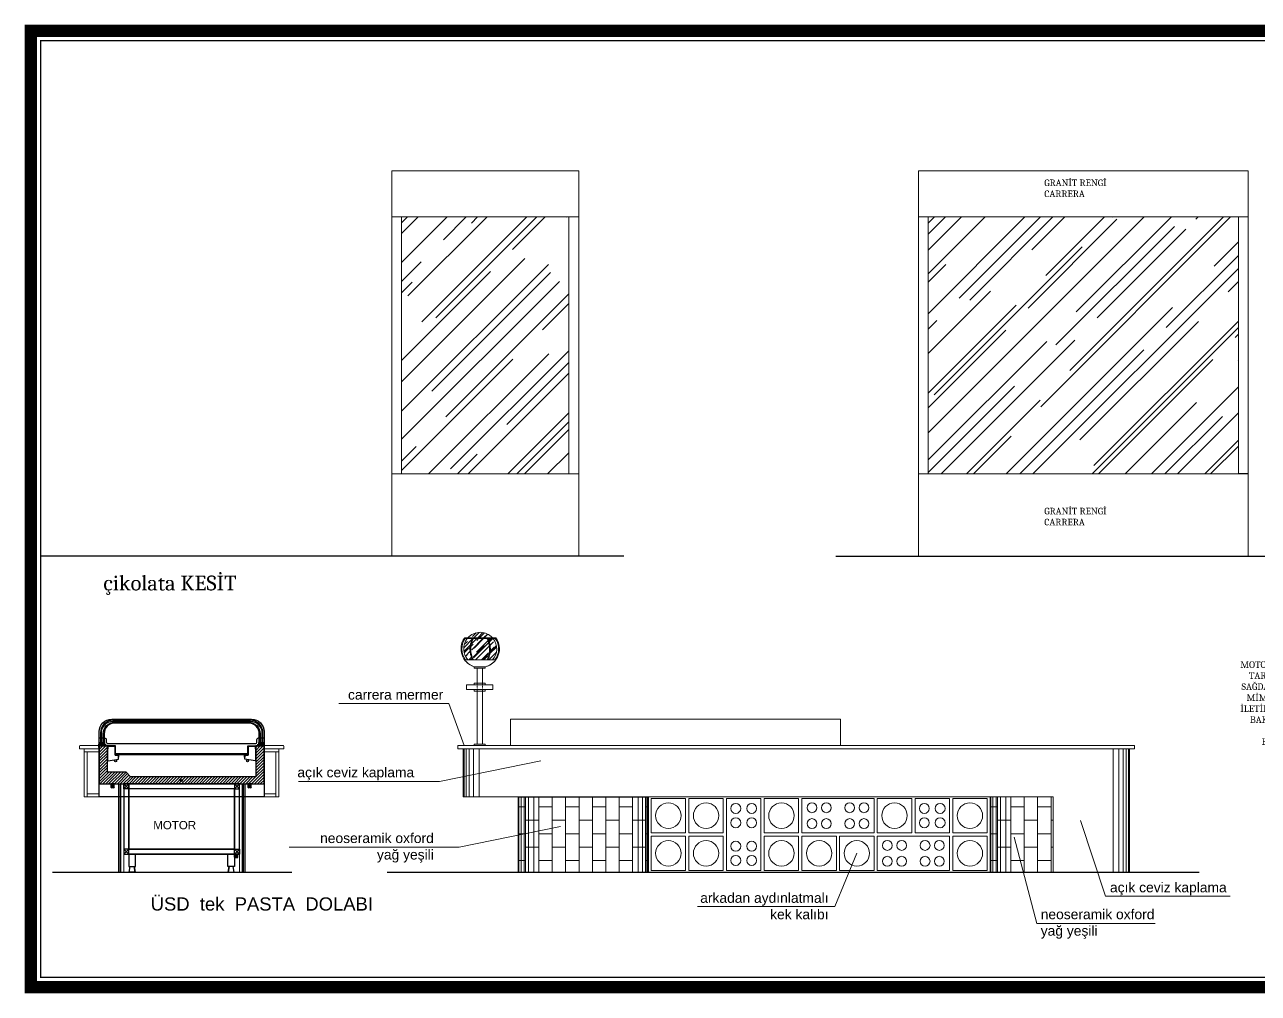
# Model space of a CAD drawing. Header units: millimetres. Extents: x 54215 to 67697, y 23496 to 56611.
# Drawn here: x 54728 to 55476, y 28009 to 28597 of the extents above; entities that cross this region are included whole.
import ezdxf
from ezdxf import colors
from ezdxf.entities.mleader import LeaderData, LeaderLine
from ezdxf.math import Vec2, Vec3

# ---------------------------------------------------------------- set-up
doc = ezdxf.new("R2010")
doc.units = ezdxf.units.MM
doc.linetypes.add('CENTER', pattern=[2, 1.25, -0.25, 0.25, -0.25])
doc.linetypes.add('DASHED', pattern=[19.05, 12.7, -6.35])
doc.layers.add('0 rölöve', color=7, linetype='Continuous', true_color=0xf1380e)
for name, color, linetype, lineweight in [('Layer1', 7, 'Continuous', 35), ('no3_ahsap gorunus on ince', 32, 'Continuous', 13), ('no3_cam gorunus arka', 140, 'Continuous', 13), ('no3_duvar kaplama', 8, 'Continuous', 0), ('no3_lejand', 255, 'Continuous', 13), ('no3_mermer gorunus on', 31, 'Continuous', 15), ('no3_mermer kesit', 21, 'Continuous', 20), ('no3_mobilya aydınlatma', 50, 'Continuous', 13), ('no3_yazı duvar', 152, 'Continuous', 0), ('t_yazı', 154, 'Continuous', 25), ('tarama', 8, 'Continuous', 9), ('çizgi', 7, 'Continuous', 30)]:
    doc.layers.add(name, color=color, linetype=linetype, lineweight=lineweight)
for name, color, linetype, lineweight, true_color in [('no3_ahsap kesit arka', 7, 'Continuous', 20, 0xff4f14), ('no3_ahsap kesit on', 7, 'Continuous', 20, 0xfca103), ('no3_doğrama gorunus', 7, 'Continuous', 0, 0x004d4d), ('no3_tefriş ön ince', 7, 'Continuous', 18, 0x8c1aff)]:
    doc.layers.add(name, color=color, linetype=linetype, lineweight=lineweight, true_color=true_color)
doc.styles.get("Standard").update_dxf_attribs({"font": 'arial.ttf'})
pattern_1 = [(45, (30786.46157, -13411.90448), (0.0561266008, -0.0561266008), [])]

# ---------------------------------------------------------------- blocks, each defined once
blk = doc.blocks.new('MAKARA ON')
at = {"color": 4}
for p, q in [((-0.3, 0), (0.3, 0)), ((-0.5, -0.7), (-0.5, -0.2)), ((-0.5, -1.45), (-0.5, -1.2)), ((-0.4, -1.45), (-0.5, -1.45)), ((-0.4, -0.78), (-0.4, -0.2)), ((-0.4, -1.45), (-0.4, -1.13)), ((-0.3, -0.1), (0.3, -0.1)), ((0.4, -0.2), (0.4, -0.78)), ((0.4, -1.13), (0.4, -1.45)), ((0.5, -1.45), (0.4, -1.45)), ((0.5, -0.2), (0.5, -0.78)), ((0.5, -1.13), (0.5, -1.45))]:
    blk.add_line(p, q, dxfattribs=at)
at = {"color": 9, "linetype": 'CENTER', "ltscale": 0.2}
blk.add_line((-0.61, -0.95), (0.65, -0.95), dxfattribs=at)
at = {"color": 4}
for centre, radius, start, end in [((-0.3, -0.2), 0.2, 90, 180), ((-0.3, -0.2), 0.1, 90, 180), ((0.3, -0.2), 0.2, 0, 90), ((0.3, -0.2), 0.1, 0, 90)]:
    blk.add_arc(centre, radius, start, end, dxfattribs=at)
at = {"layer": 'Layer1', "color": 3}
for p, q in [((-0.55, -0.7), (-0.55, -1.2)), ((-0.5, -0.7), (-0.55, -0.7)), ((-0.5, -1.2), (-0.55, -1.2)), ((-0.5, -0.7), (-0.5, -1.2)), ((-0.3, -0.78), (-0.5, -0.78)), ((-0.3, -1.13), (-0.5, -1.13)), ((-0.3, -1.68), (-0.3, -0.23)), ((-0.3, -0.23), (-0.18, -0.23)), ((-0.18, -1.68), (-0.3, -1.68)), ((-0.18, -0.23), (-0.18, -1.68)), ((0.18, -0.23), (0.18, -1.68)), ((0.18, -0.23), (0.3, -0.23)), ((0.3, -1.68), (0.18, -1.68)), ((0.3, -0.23), (0.3, -1.68)), ((0.3, -0.78), (0.55, -0.78)), ((0.3, -1.13), (0.55, -1.13)), ((0.55, -0.78), (0.55, -1.13))]:
    blk.add_line(p, q, dxfattribs=at)
for centre, start, end in [((0, -0.21), 186.02558, 353.97442), ((0, -1.69), 6.02558, 173.97442)]:
    blk.add_arc(centre, 0.181, start, end, dxfattribs=at)
blk = doc.blocks.new('LED')
h = blk.add_hatch()
h.set_pattern_fill('ANSI31', color=256, scale=0.025, angle=90, style=0)
h.set_pattern_definition(pattern_1)
h.paths.add_polyline_path([(29349.7, -13311.88), (29349.7, -13313.23), (29349.55, -13313.23), (29349.55, -13313.38), (29349.7, -13313.38), (29349.7, -13313.58), (29349.55, -13313.58), (29349.55, -13313.73), (29349.85, -13313.73), (29349.85, -13311.73), (29347.85, -13311.73), (29347.85, -13313.73), (29348.15, -13313.73), (29348.15, -13313.58), (29348, -13313.58), (29348, -13313.38), (29348.15, -13313.38), (29348.15, -13313.23), (29348, -13313.23), (29348, -13311.88)])
h = blk.add_hatch()
h.set_pattern_fill('ANSI31', color=256, scale=0.025, angle=90, style=0)
h.set_pattern_definition(pattern_1)
h.paths.add_polyline_path([(29349.7, -13312.78), (29348, -13312.78), (29348, -13312.93), (29349.7, -13312.93)])
h = blk.add_hatch(color=256)
h.paths.add_polyline_path([(29348.25, -13312.93), (29348.25, -13313.13), (29349.45, -13313.13), (29349.45, -13312.93)])
h.paths.add_polyline_path([(29348.55, -13313.13), (29348.55, -13313.33), (29348.85, -13313.33), (29349.15, -13313.33), (29349.15, -13313.13)])
for p, q in [((29348.59, -13313.4), (29347.89, -13314.3)), ((29348.25, -13313.13), (29349.45, -13313.13)), ((29348.91, -13313.43), (29349.26, -13314.3)), ((29349, -13313.41), (29349.81, -13314.3))]:
    blk.add_line(p, q)
at = {"ltscale": 0.5}
blk.add_line((29348.77, -13313.4), (29348.53, -13314.3), dxfattribs=at)
blk.add_lwpolyline([(29348.15, -13313.58), (29348.15, -13313.73), (29347.85, -13313.73), (29347.85, -13311.73), (29349.85, -13311.73), (29349.85, -13313.73), (29349.55, -13313.73), (29349.55, -13313.58), (29349.7, -13313.58), (29349.7, -13313.38), (29349.55, -13313.38), (29349.55, -13313.23), (29349.7, -13313.23), (29349.7, -13312.93), (29348, -13312.93), (29348, -13313.23), (29348.15, -13313.23), (29348.15, -13313.38), (29348, -13313.38), (29348, -13313.58), (29348.15, -13313.58), (29348.15, -13313.58), (29348, -13313.58), (29348, -13313.38), (29348.15, -13313.38), (29348.15, -13313.23), (29348, -13313.23), (29348, -13312.93), (29348, -13312.78), (29349.7, -13312.78), (29349.7, -13312.93), (29349.7, -13311.88), (29348, -13311.88), (29348, -13312.78)])
blk = doc.blocks.new('ÜS TÜNEL SAÇ')
at = {"color": 6}
blk.add_lwpolyline([(4796.8, 2742.7), (4795.8, 2742.7), (4794.8, 2740.7), (4794.8, 2670.7), (4795.2, 2670.1, 0.331794), (4797.3, 2669), (4859.6, 2679.9, 0.228859), (4860.3, 2681.5), (4860.3, 2701.7, 0.414214), (4858.3, 2703.7), (4840.8, 2703.7), (4840.8, 2756.7)], format="xyb", dxfattribs=at)
at = {"layer": 'çizgi', "color": 6, "lineweight": 25}
blk.add_lwpolyline([(4840.8, 2756.7, 0.414214), (4838.8, 2758.7), (4798.8, 2758.7, 0.414214), (4796.8, 2756.7), (4796.8, 2742.7)], format="xyb", dxfattribs=at)
blk = doc.blocks.new('usddddsgrt')
at = {"ltscale": 0.5}
h = blk.add_hatch(dxfattribs=at)
h.set_pattern_fill('ANSI31', color=3, scale=10)
h.set_pattern_definition([(45, (2442.3023, 4536.3992), (-0.8838835, 0.8838835), [])])
h.paths.add_polyline_path([(1679.46, 4607.09), (1579.46, 4607.09), (1579.46, 4630.09), (1584.46, 4630.09), (1584.46, 4614.29), (1595.86, 4614.29), (1598.46, 4611.29), (1674.46, 4611.29), (1674.46, 4630.09), (1679.46, 4630.09)])
at = {"color": 4, "ltscale": 0.5}
for p, q in [((1580.29, 4632.55), (1580.79, 4632.55)), ((1678.24, 4632.55), (1678.74, 4632.55))]:
    blk.add_line(p, q, dxfattribs=at)
for p, q in [((1591.16, 4607.09), (1591.16, 4553.55)), ((1592.16, 4607.09), (1592.16, 4553.55)), ((1666.26, 4607.09), (1666.76, 4607.09)), ((1666.76, 4607.09), (1666.76, 4553.55)), ((1667.76, 4607.09), (1667.76, 4553.55))]:
    blk.add_line(p, q)
at = {"ltscale": 0.5}
for p, q in [((1597.46, 4607.09), (1594.46, 4604.09)), ((1594.46, 4607.09), (1597.46, 4604.09)), ((1659.46, 4607.09), (1599.46, 4607.09)), ((1659.46, 4607.09), (1599.46, 4607.09)), ((1661.46, 4607.09), (1664.46, 4604.09)), ((1664.46, 4607.09), (1661.46, 4604.09)), ((1597.46, 4564.55), (1594.46, 4567.55)), ((1594.46, 4564.55), (1597.46, 4567.55)), ((1659.46, 4564.55), (1599.46, 4564.55)), ((1661.46, 4564.55), (1664.46, 4567.55)), ((1664.46, 4564.55), (1661.46, 4567.55))]:
    blk.add_line(p, q, dxfattribs=at)
at = {"color": 4, "ltscale": 0.5}
for points in [[(1597.44, 4599.25), (1579.46, 4599.25), (1579.46, 4638.77, -0.414214), (1587.06, 4646.37), (1671.86, 4646.37, -0.414214), (1679.46, 4638.77), (1679.46, 4599.25), (1597.44, 4599.25)], [(1580.84, 4638.05, -0.414214), (1587.84, 4645.05), (1671.14, 4645.05, -0.414214), (1678.14, 4638.05), (1678.14, 4632.55), (1678.74, 4632.55), (1678.74, 4638.05, 0.414214), (1671.14, 4645.65), (1587.84, 4645.65, 0.414214), (1580.24, 4638.05)], [(1679.46, 4634.75), (1675.94, 4634.75, 0.414214), (1674.94, 4633.75), (1674.94, 4632.29, -0.414214), (1673.94, 4631.29), (1584.98, 4631.29, -0.414214), (1583.98, 4632.29), (1583.98, 4633.75, 0.414214), (1582.98, 4634.75), (1579.46, 4634.75)]]:
    blk.add_lwpolyline(points, format="xyb", dxfattribs=at)
blk.add_lwpolyline([(1580.24, 4638.05), (1580.24, 4632.55), (1580.84, 4632.55), (1580.84, 4638.05)], dxfattribs=at)
blk.add_lwpolyline([(1677.1, 4632.55), (1676.5, 4632.55), (1676.5, 4637.45, 0.414214), (1670, 4643.95), (1588.98, 4643.95, 0.414214), (1582.48, 4637.45), (1582.48, 4632.55), (1581.88, 4632.55), (1581.88, 4637.45, -0.414214), (1588.98, 4644.55), (1670, 4644.55, -0.414214), (1677.1, 4637.45)], format="xyb", close=True, dxfattribs=at)
at = {"color": 1, "ltscale": 0.5}
for points in [[(1583.36, 4631.19), (1583.36, 4630.19), (1579.36, 4630.19), (1579.36, 4631.19), (1579.46, 4631.19), (1579.46, 4630.29), (1583.26, 4630.29), (1583.26, 4631.19)], [(1675.56, 4631.19), (1675.56, 4630.19), (1679.56, 4630.19), (1679.56, 4631.19), (1679.46, 4631.19), (1679.46, 4630.29), (1675.66, 4630.29), (1675.66, 4631.19)]]:
    blk.add_lwpolyline(points, close=True, dxfattribs=at)
at = {"color": 1}
for points in [[(1584.46, 4629.09), (1584.46, 4630.09), (1579.46, 4630.09), (1579.46, 4629.09), (1579.36, 4629.09), (1579.36, 4630.19), (1584.56, 4630.19), (1584.56, 4629.09)], [(1674.46, 4629.09), (1674.46, 4630.09), (1679.46, 4630.09), (1679.46, 4629.09), (1679.56, 4629.09), (1679.56, 4630.19), (1674.36, 4630.19), (1674.36, 4629.09)]]:
    blk.add_lwpolyline(points, close=True, dxfattribs=at)
blk.add_lwpolyline([(1679.46, 4630.09), (1674.46, 4630.09), (1674.46, 4611.29), (1598.46, 4611.29), (1595.86, 4614.29), (1584.46, 4614.29), (1584.46, 4630.09), (1579.46, 4630.09), (1579.46, 4607.09), (1679.46, 4607.09)], close=True)
at = {"color": 1, "ltscale": 0.5}
for points in [[(1584.56, 4630.19), (1584.56, 4629.19), (1584.71, 4629.19), (1584.71, 4630.04), (1589.21, 4630.04), (1589.21, 4624.54), (1591.21, 4624.54), (1591.21, 4623.19), (1591.36, 4623.19), (1591.36, 4624.69), (1589.36, 4624.69), (1589.36, 4630.19), (1584.56, 4630.19), (1584.56, 4630.04)], [(1674.36, 4630.19), (1674.36, 4629.19), (1674.21, 4629.19), (1674.21, 4630.04), (1669.71, 4630.04), (1669.71, 4624.54), (1667.71, 4624.54), (1667.71, 4623.19), (1667.56, 4623.19), (1667.56, 4624.69), (1669.56, 4624.69), (1669.56, 4630.19), (1674.36, 4630.19), (1674.36, 4630.04)]]:
    blk.add_lwpolyline(points, dxfattribs=at)
at = {"color": 4, "ltscale": 0.5}
blk.add_lwpolyline([(1669.46, 4624.79), (1589.46, 4624.79), (1589.46, 4625.59), (1669.46, 4625.59)], close=True, dxfattribs=at)
at = {"ltscale": 0.5}
for points in [[(1664.46, 4607.09), (1594.46, 4607.09), (1594.46, 4564.55), (1664.46, 4564.55)], [(1597.46, 4604.09), (1594.46, 4604.09), (1594.46, 4607.09), (1597.46, 4607.09)], [(1661.46, 4604.09), (1597.46, 4604.09), (1597.46, 4567.55), (1661.46, 4567.55)], [(1661.46, 4604.09), (1664.46, 4604.09), (1664.46, 4607.09), (1661.46, 4607.09)], [(1597.46, 4567.55), (1594.46, 4567.55), (1594.46, 4564.55), (1597.46, 4564.55)], [(1661.46, 4567.55), (1664.46, 4567.55), (1664.46, 4564.55), (1661.46, 4564.55)]]:
    blk.add_lwpolyline(points, close=True, dxfattribs=at)
for points in [[(1661.46, 4607.09), (1661.46, 4567.55), (1597.46, 4567.55), (1597.46, 4607.09)], [(1601.31, 4553.55), (1597.64, 4553.55), (1598.22, 4557.05), (1600.72, 4557.05), (1601.31, 4553.55), (1600.72, 4557.05), (1601.47, 4557.05), (1601.47, 4564.55), (1597.47, 4564.55), (1597.47, 4557.05), (1598.22, 4557.05)], [(1657.62, 4553.55), (1661.29, 4553.55), (1660.7, 4557.05), (1658.2, 4557.05), (1657.62, 4553.55), (1658.2, 4557.05), (1657.45, 4557.05), (1657.45, 4564.55), (1661.45, 4564.55), (1661.45, 4557.05), (1660.7, 4557.05)]]:
    blk.add_lwpolyline(points, dxfattribs=at)
at = {"color": 4, "ltscale": 0.5}
for centre in [(1589.46, 4621.09), (1669.46, 4621.09), (1629.46, 4609.09)]:
    blk.add_circle(centre, 0.6, dxfattribs=at)
at = {"layer": 'no3_ahsap kesit on', "ltscale": 0.5}
for p, q in [((1579.46, 4628.29), (1570.46, 4628.29)), ((1579.46, 4626.49), (1570.46, 4626.49)), ((1679.46, 4628.29), (1688.46, 4628.29)), ((1679.46, 4626.49), (1688.46, 4626.49)), ((1572.26, 4601.05), (1579.46, 4601.05)), ((1686.66, 4601.05), (1679.46, 4601.05)), ((1572.26, 4599.25), (1579.46, 4599.25)), ((1686.66, 4599.25), (1679.46, 4599.25))]:
    blk.add_line(p, q, dxfattribs=at)
for points in [[(1572.26, 4626.49), (1572.26, 4599.25), (1570.46, 4599.25), (1570.46, 4628.29)], [(1686.66, 4626.49), (1686.66, 4599.25), (1688.46, 4599.25), (1688.46, 4628.29)]]:
    blk.add_lwpolyline(points, dxfattribs=at)
for points in [[(1594.47, 4553.55), (1592.67, 4553.55), (1592.66, 4607.09), (1594.46, 4607.09)], [(1664.45, 4553.55), (1666.25, 4553.55), (1666.26, 4607.09), (1664.46, 4607.09)]]:
    blk.add_lwpolyline(points, close=True, dxfattribs=at)
at = {"layer": 'no3_mermer kesit'}
for p, q in [((1567.46, 4629.99), (1567.76, 4630.29)), ((1567.46, 4629.99), (1567.46, 4628.29)), ((1579.36, 4630.29), (1567.76, 4630.29)), ((1679.56, 4630.29), (1691.16, 4630.29)), ((1691.46, 4629.99), (1691.16, 4630.29)), ((1691.46, 4629.99), (1691.46, 4628.29)), ((1567.46, 4628.29), (1579.46, 4628.29)), ((1691.46, 4628.29), (1679.46, 4628.29))]:
    blk.add_line(p, q, dxfattribs=at)
at = {"layer": 'çizgi'}
for p, q in [((1661.46, 4564.55), (1650.35, 4564.55)), ((1661.45, 4563.89), (1661.45, 4564.75)), ((1661.46, 4563.69), (1661.46, 4564.55))]:
    blk.add_line(p, q, dxfattribs=at)
at = {"extrusion": (0, 0, -1), "zscale": -1}
for name, p in [('MAKARA ON', (-1580.54, 4632.4)), ('MAKARA ON', (-1582.18, 4632.4)), ('LED', (-31019.49, 17918.82)), ('LED', (-31011.31, 17876.28))]:
    blk.add_blockref(name, p, dxfattribs=at)
at = {"color": 0, "xscale": 0.1, "yscale": 0.1, "zscale": 0.1}
blk.add_blockref('ÜS TÜNEL SAÇ', (1105.13, 4354.17), dxfattribs=at)
at = {"color": 0, "extrusion": (0, 0, -1), "xscale": 0.1, "yscale": 0.1, "zscale": -0.1}
blk.add_blockref('ÜS TÜNEL SAÇ', (-2153.8, 4354.17), dxfattribs=at)
for p in [(1676.8, 4632.4), (1678.44, 4632.4)]:
    blk.add_blockref('MAKARA ON', p)
at = {"color": 2, "extrusion": (0, 0, -1), "zscale": -1}
blk.add_blockref('LED', (-30936.4, 17918.82), dxfattribs=at)
at = {"ltscale": 0.5, "insert": (1638.25, 4584.58), "char_height": 5, "attachment_point": 3}
blk.add_mtext_dynamic_manual_height_columns('MOTOR', width=19.9164, gutter_width=1, heights=[0], dxfattribs=at)
blk = doc.blocks.new('kalıplar')
at = {"layer": 'no3_duvar kaplama'}
for points in [[(55110.95, 23990.86), (55131.8, 23990.86), (55131.8, 23970.01), (55110.95, 23970.01)], [(55133.8, 23990.86), (55154.65, 23990.86), (55154.65, 23970.01), (55133.8, 23970.01)], [(55156.65, 23947.15), (55177.5, 23947.15), (55177.5, 23990.86), (55156.65, 23990.86)], [(55179.5, 23990.86), (55200.35, 23990.86), (55200.35, 23970.01), (55179.5, 23970.01)], [(55202.35, 23990.86), (55246.05, 23990.86), (55246.05, 23970.01), (55202.35, 23970.01)], [(55248.05, 23990.86), (55268.9, 23990.86), (55268.9, 23970.01), (55248.05, 23970.01)], [(55270.9, 23990.86), (55291.75, 23990.86), (55291.75, 23970.01), (55270.9, 23970.01)], [(55293.75, 23990.86), (55314.61, 23990.86), (55314.61, 23970.01), (55293.75, 23970.01)], [(55110.95, 23947.15), (55131.8, 23947.15), (55131.8, 23968.01), (55110.95, 23968.01)], [(55133.8, 23947.15), (55154.65, 23947.15), (55154.65, 23968.01), (55133.8, 23968.01)], [(55179.5, 23947.15), (55200.35, 23947.15), (55200.35, 23968.01), (55179.5, 23968.01)], [(55202.35, 23947.15), (55223.2, 23947.15), (55223.2, 23968.01), (55202.35, 23968.01)], [(55225.2, 23947.15), (55246.05, 23947.15), (55246.05, 23968.01), (55225.2, 23968.01)], [(55248.05, 23947.15), (55291.75, 23947.15), (55291.75, 23968.01), (55248.05, 23968.01)], [(55293.75, 23947.15), (55314.61, 23947.15), (55314.61, 23968.01), (55293.75, 23968.01)]]:
    blk.add_lwpolyline(points, close=True, dxfattribs=at)
for centre, radius in [((55121.37, 23980.43), 7.71), ((55144.22, 23980.43), 7.71), ((55162.26, 23984.77), 3), ((55171.89, 23984.77), 3), ((55189.93, 23980.43), 7.71), ((55208.44, 23985.23), 3), ((55217.11, 23985.23), 3), ((55231.29, 23985.23), 3), ((55239.97, 23985.23), 3), ((55258.48, 23980.43), 7.71), ((55276.52, 23984.77), 3), ((55286.14, 23984.77), 3), ((55304.18, 23980.43), 7.71), ((55162.26, 23976.09), 3), ((55171.89, 23976.09), 3), ((55208.44, 23975.61), 3), ((55217.11, 23975.61), 3), ((55231.29, 23975.61), 3), ((55239.97, 23975.61), 3), ((55276.52, 23976.09), 3), ((55286.14, 23976.09), 3), ((55121.37, 23957.58), 7.71), ((55144.22, 23957.58), 7.71), ((55162.26, 23961.92), 3), ((55171.89, 23961.92), 3), ((55189.93, 23957.58), 7.71), ((55212.78, 23957.58), 7.71), ((55235.63, 23957.58), 7.71), ((55254.14, 23962.38), 3), ((55262.82, 23962.38), 3), ((55276.99, 23962.38), 3), ((55285.67, 23962.38), 3), ((55304.18, 23957.58), 7.71), ((55162.26, 23953.24), 3), ((55171.89, 23953.24), 3), ((55254.14, 23952.76), 3), ((55262.82, 23952.76), 3), ((55276.99, 23952.76), 3), ((55285.67, 23952.76), 3)]:
    blk.add_circle(centre, radius, dxfattribs=at)
blk = doc.blocks.new('dwerayd')
at = {"layer": 'tarama'}
h = blk.add_hatch(dxfattribs=at)
h.set_pattern_fill('AR-RROOF', color=256, scale=0.166812, angle=405, style=0)
h.set_pattern_definition([(45, (54840.516, 23930.4577), (3.5952, 9.5873), [63.5552, -8.474, 21.185, -4.237]), (45, (54843.003, 23935.9404), (-6.9807, 0.9887), [12.711, -1.3982, 25.422, -3.1778]), (45, (54839.4674, 23934.5023), (13.57197, 17.58664), [33.8961, -5.9318, 16.9481, -4.237])])
edge = h.paths.add_edge_path()
edge.add_line((54844.46, 23936.71), (54840.52, 23936.71))
edge.add_arc((54850.52, 23937.13), 10.01, 182.38802, 221.81031)
edge.add_line((54843.06, 23930.46), (54845.99, 23930.46))
edge.add_arc((54856.92, 23936.45), 12.46, 178.77626, 208.72561, ccw=False)
edge = h.paths.add_edge_path()
edge.add_arc((54859.41, 23936.82), 13.99, 180.44173, 207.06104)
edge.add_line((54846.96, 23930.46), (54854.08, 23930.46))
edge.add_arc((54841.63, 23936.82), 13.99, 332.93896, 359.55827)
edge.add_line((54855.61, 23936.71), (54845.43, 23936.71))
edge = h.paths.add_edge_path()
edge.add_arc((54844.12, 23936.45), 12.46, -28.72561, 1.22374, ccw=False)
edge.add_line((54855.05, 23930.46), (54857.98, 23930.46))
edge.add_arc((54850.52, 23937.13), 10.01, 318.18969, 357.61198)
edge.add_line((54860.52, 23936.71), (54856.58, 23936.71))
edge = h.paths.add_edge_path()
edge.add_line((54858.39, 23943.3), (54842.64, 23943.3))
edge.add_arc((54850.52, 23937.13), 10.01, 141.92372, 182.38802)
edge.add_line((54840.52, 23936.71), (54860.52, 23936.71))
edge.add_arc((54850.52, 23937.13), 10.01, 357.61198, 398.07628)
edge = h.paths.add_edge_path()
edge.add_line((54843.06, 23943.8), (54857.98, 23943.8))
edge.add_arc((54850.52, 23937.13), 10.01, 41.81031, 138.18969)
at = {"layer": 'no3_duvar kaplama', "linetype": 'DASHED', "ltscale": 0.01}
for p, q in [((54848.59, 23915.38), (54848.59, 23912.38)), ((54851.92, 23915.38), (54851.92, 23912.38))]:
    blk.add_line(p, q, dxfattribs=at)
at = {"layer": 'no3_mobilya aydınlatma'}
for p, q in [((54841.04, 23943.3), (54859.99, 23943.3)), ((54841.17, 23943.8), (54859.99, 23943.8)), ((54841.04, 23930.46), (54859.99, 23930.46)), ((54848.59, 23915.38), (54848.59, 23925.42)), ((54851.92, 23915.38), (54851.92, 23925.42)), ((54848.59, 23879.26), (54848.59, 23912.38)), ((54851.92, 23879.26), (54851.92, 23912.38))]:
    blk.add_line(p, q, dxfattribs=at)
for points in [[(54846.92, 23925.42), (54853.59, 23925.42), (54853.59, 23926.26), (54846.92, 23926.26)], [(54846.92, 23878.42), (54853.59, 23878.42), (54853.59, 23879.26), (54846.92, 23879.26)]]:
    blk.add_lwpolyline(points, close=True, dxfattribs=at)
for centre in [(54841.17, 23943.55), (54859.87, 23943.55)]:
    blk.add_circle(centre, 0.25, dxfattribs=at)
for centre, radius, start, end in [((54850.26, 23937.13), 11.38, 144.99252, 252.94472), ((54850.26, 23937.13), 10.88, 144.99252, 217.84721), ((54850.52, 23937.13), 10.01, 141.92372, 182.38802), ((54850.52, 23937.13), 10.01, 41.81031, 138.18969), ((54858.81, 23936.82), 14.49, 153.42237, 206.05526), ((54858.81, 23936.82), 13.99, 152.39304, 207.06104), ((54850.99, 23937.14), 11.19, 283.42587, 36.03109), ((54842.22, 23936.82), 13.99, 332.93896, 27.60696), ((54842.22, 23936.82), 14.49, 333.94474, 26.57763), ((54850.52, 23937.13), 10.01, 357.61198, 38.07628), ((54850.99, 23937.14), 10.69, 321.30525, 36.03109), ((54850.52, 23937.13), 10.01, 182.38802, 221.81031), ((54850.52, 23937.13), 10.01, 318.18969, 357.61198), ((54850.26, 23937.13), 11.38, 221.29316, 252.94472), ((54851.12, 23936.99), 11.01, 282.96244, 323.63672)]:
    blk.add_arc(centre, radius, start, end, dxfattribs=at)

msp = doc.modelspace()

# ---------------------------------------------------------------- hatches: boundary and pattern name
at = {"layer": 'no3_duvar kaplama'}
h = msp.add_hatch(dxfattribs=at)
h.set_pattern_fill('AR-RROOF', color=256, angle=45)
h.set_pattern_definition([(45, (38575.583, 50596.306), (21.552615, 57.47364), [381, -50.8, 127, -25.4]), (45, (38590.49, 50629.173), (-41.847994, 5.92697), [76.2, -8.382, 152.4, -19.05]), (45, (38569.297, 50620.552), (81.36112, 105.428207), [203.2, -35.56, 101.6, -25.4])])
h.paths.add_polyline_path([(54956.425, 28324.104), (55057.776, 28324.104), (55057.776, 28479.913), (54956.425, 28479.913)])
h.paths.add_polyline_path([(55255.627, 28385.312), (55255.627, 28397.244), (55250.476, 28397.244), (55250.476, 28385.312)], flags=9)
h = msp.add_hatch(dxfattribs=at)
h.set_pattern_fill('AR-RROOF', color=256, angle=45)
h.set_pattern_definition([(45, (38637.004, 50596.306), (21.552615, 57.47364), [381, -50.8, 127, -25.4]), (45, (38651.91, 50629.173), (-41.847994, 5.92697), [76.2, -8.382, 152.4, -19.05]), (45, (38630.718, 50620.552), (81.36112, 105.428207), [203.2, -35.56, 101.6, -25.4])])
h.paths.add_polyline_path([(55275.697, 28479.913), (55275.697, 28324.104), (55463.697, 28324.104), (55463.697, 28479.913)])
h = msp.add_hatch(dxfattribs=at)
h.set_pattern_fill('AR-B816', color=256, scale=0.04, angle=90)
h.set_pattern_definition([(90, (-3.221, 4136.391), (-8.128, 5e-16), []), (180, (-3.221, 4136.391), (-8.128, -8.128), [8.128, -8.128])])
h.paths.add_polyline_path([(55027.089, 28128.248), (55027.089, 28082.546), (55106.026, 28082.546), (55106.026, 28128.248)])
h = msp.add_hatch(dxfattribs=at)
h.set_pattern_fill('AR-B816', color=256, scale=0.04, angle=90)
h.set_pattern_definition([(90, (282.947, 4136.391), (-8.128, 5e-16), []), (180, (282.947, 4136.391), (-8.128, -8.128), [8.128, -8.128])])
h.paths.add_polyline_path([(55313.257, 28128.248), (55313.257, 28082.546), (55351.393, 28082.546), (55351.393, 28128.248)])

# ---------------------------------------------------------------- linework, layer by layer
for p, q in [((55469.697, 28324.104), (55463.697, 28324.104)), ((55091.169, 28274.104), (54737.654, 28274.104)), ((55219.65, 28274.104), (55779.672, 28274.104)), ((55397.012, 28157.285), (55397.012, 28082.546)), ((55027.089, 28128.248), (55106.026, 28128.248)), ((54744.749, 28082.546), (54889.835, 28082.546)), ((54947.754, 28082.546), (55439.992, 28082.546))]:
    msp.add_line(p, q)
at = {"layer": 'no3_ahsap gorunus on ince'}
for p, q in [((54993.819, 28157.285), (54993.819, 28128.248)), ((55397.801, 28157.285), (55397.801, 28082.546)), ((55397.801, 28157.285), (55397.801, 28082.546)), ((55397.801, 28082.546), (55397.801, 28135.546)), ((55397.801, 28135.546), (55397.801, 28082.546)), ((55351.393, 28128.248), (54993.819, 28128.248)), ((55027.089, 28128.248), (55027.089, 28082.546)), ((55106.026, 28128.248), (55106.026, 28082.546)), ((55106.026, 28128.248), (55106.026, 28082.546)), ((55313.157, 28128.248), (55313.157, 28082.546)), ((55313.157, 28128.248), (55313.157, 28082.546)), ((55351.393, 28128.248), (55351.393, 28082.546))]:
    msp.add_line(p, q, dxfattribs=at)
at = {"layer": 'no3_ahsap kesit arka'}
msp.add_lwpolyline([(54995.819, 28196.242), (55011.819, 28196.242), (55011.819, 28193.242), (54995.819, 28193.242)], close=True, dxfattribs=at)
at = {"layer": 'no3_cam gorunus arka'}
for p, q in [((55022.523, 28175.368), (55222.523, 28175.368)), ((55022.523, 28159.285), (55022.523, 28175.368)), ((55222.523, 28159.285), (55222.523, 28175.368))]:
    msp.add_line(p, q, dxfattribs=at)
at = {"layer": 'no3_doğrama gorunus'}
for p, q in [((54950.425, 28507.913), (54950.425, 28274.104)), ((54950.425, 28507.913), (54950.425, 28274.104)), ((55063.776, 28507.913), (55063.776, 28274.104))]:
    msp.add_line(p, q, dxfattribs=at)
at = {"layer": 'no3_duvar kaplama'}
for p, q in [((54994.297, 28157.285), (54994.297, 28128.248)), ((54995.612, 28157.285), (54995.612, 28128.248)), ((54995.612, 28157.285), (54995.612, 28128.248)), ((54997.452, 28157.285), (54997.452, 28128.248)), ((54997.452, 28157.285), (54997.452, 28128.248)), ((55000.081, 28157.285), (55000.081, 28128.248)), ((55000.081, 28157.285), (55000.081, 28128.248)), ((55003.411, 28157.285), (55003.411, 28128.248)), ((55003.411, 28157.285), (55003.411, 28128.248)), ((55387.899, 28157.285), (55387.899, 28082.546)), ((55387.899, 28157.285), (55387.899, 28082.546)), ((55391.229, 28157.285), (55391.229, 28082.546)), ((55391.229, 28157.285), (55391.229, 28082.546)), ((55393.858, 28157.285), (55393.858, 28082.546)), ((55393.858, 28157.285), (55393.858, 28082.546)), ((55395.698, 28157.285), (55395.698, 28082.546)), ((55395.698, 28157.285), (55395.698, 28082.546)), ((55397.012, 28157.285), (55397.012, 28082.546)), ((55027.568, 28128.248), (55027.568, 28082.546)), ((55028.883, 28128.248), (55028.883, 28082.546)), ((55028.883, 28128.248), (55028.883, 28082.546)), ((55030.723, 28128.248), (55030.723, 28082.546)), ((55030.723, 28128.248), (55030.723, 28082.546)), ((55033.352, 28128.248), (55033.352, 28082.546)), ((55033.352, 28128.248), (55033.352, 28082.546)), ((55036.682, 28128.248), (55036.682, 28082.546)), ((55036.682, 28128.248), (55036.682, 28082.546)), ((55096.434, 28128.248), (55096.434, 28082.546)), ((55096.434, 28128.248), (55096.434, 28082.546)), ((55099.764, 28128.248), (55099.764, 28082.546)), ((55099.764, 28128.248), (55099.764, 28082.546)), ((55102.393, 28128.248), (55102.393, 28082.546)), ((55102.393, 28128.248), (55102.393, 28082.546)), ((55104.233, 28128.248), (55104.233, 28082.546)), ((55104.233, 28128.248), (55104.233, 28082.546)), ((55105.548, 28128.248), (55105.548, 28082.546)), ((55313.636, 28128.248), (55313.636, 28082.546)), ((55314.95, 28128.248), (55314.95, 28082.546)), ((55314.95, 28128.248), (55314.95, 28082.546)), ((55316.791, 28128.248), (55316.791, 28082.546)), ((55316.791, 28128.248), (55316.791, 28082.546)), ((55319.42, 28128.248), (55319.42, 28082.546)), ((55319.42, 28128.248), (55319.42, 28082.546)), ((55322.75, 28128.248), (55322.75, 28082.546)), ((55322.75, 28128.248), (55322.75, 28082.546))]:
    msp.add_line(p, q, dxfattribs=at)
at = {"layer": 'no3_lejand', "color": 1, "const_width": 7.466}
msp.add_lwpolyline([(58460.835, 28012.793), (54731.633, 28012.793), (54731.633, 28592.793), (58460.835, 28592.793), (58460.835, 28277.173, -0.4142136), (58450.8, 28267.139), (58299.278, 28267.139, 0.4142136), (58295.264, 28263.125), (58295.264, 28165.59, 0.4142136), (58299.278, 28161.576), (58450.8, 28161.576, -0.4142136), (58460.835, 28151.541), (58460.835, 28012.793)], format="xyb", dxfattribs=at)
at = {"layer": 'no3_lejand', "color": 252, "const_width": 0.854}
msp.add_lwpolyline([(58454.814, 28277.173, -0.4142136), (58450.8, 28273.159), (58299.278, 28273.159, 0.4142136), (58289.243, 28263.125), (58289.243, 28165.59, 0.4142136), (58299.278, 28155.555), (58450.8, 28155.555, -0.4142136), (58454.814, 28151.541), (58454.814, 28018.813), (54737.654, 28018.813), (54737.654, 28586.772), (58454.814, 28586.772), (58454.814, 28277.173)], format="xyb", dxfattribs=at)
at = {"layer": 'no3_mermer gorunus on'}
for p, q in [((54990.523, 28159.285), (55400.787, 28159.285)), ((54990.523, 28159.285), (54990.523, 28157.285)), ((55400.787, 28159.285), (55400.787, 28157.285)), ((54990.523, 28157.285), (55400.787, 28157.285))]:
    msp.add_line(p, q, dxfattribs=at)
at = {"layer": 'no3_mobilya aydınlatma'}
for points in [[(55000.483, 28196.242), (55007.155, 28196.242), (55007.155, 28197.076), (55000.483, 28197.076)], [(55000.483, 28192.408), (55007.155, 28192.408), (55007.155, 28193.242), (55000.483, 28193.242)]]:
    msp.add_lwpolyline(points, close=True, dxfattribs=at)
at = {"layer": 'no3_tefriş ön ince'}
for p, q in [((55269.697, 28507.913), (55269.697, 28274.104)), ((55269.697, 28507.913), (55469.697, 28507.913)), ((55469.697, 28507.913), (55469.697, 28274.104)), ((54950.425, 28479.913), (55063.776, 28479.913)), ((54956.425, 28324.104), (54956.425, 28479.913)), ((55057.776, 28324.104), (55057.776, 28479.913)), ((55269.697, 28479.913), (55469.697, 28479.913)), ((55275.697, 28324.104), (55275.697, 28479.913)), ((55463.697, 28324.104), (55463.697, 28479.913)), ((54950.425, 28324.104), (55063.776, 28324.104)), ((55269.697, 28274.104), (55269.697, 28324.104)), ((55269.697, 28324.104), (55469.697, 28324.104))]:
    msp.add_line(p, q, dxfattribs=at)
for points in [[(54950.425, 28507.913), (55063.776, 28507.913), (55063.776, 28274.104), (54950.425, 28274.104)], [(55275.697, 28479.913), (55463.697, 28479.913), (55463.697, 28324.104), (55275.697, 28324.104)]]:
    msp.add_lwpolyline(points, close=True, dxfattribs=at)
msp.add_lwpolyline([(55469.697, 28507.913), (55469.697, 28274.104), (55269.697, 28274.104), (55269.697, 28507.913)], dxfattribs=at)
at = {"layer": 'no3_yazı duvar'}
for points in [[(54994.297, 28159.285), (54985.003, 28184.836), (54918.453, 28184.836)], [(55040.83, 28150.11), (54979.482, 28137.531), (54893.86, 28137.531)], [(55052.73, 28110.226), (54991.382, 28097.646), (54888.194, 28097.646)], [(55367.907, 28113.84), (55383.26, 28068.015), (55458.845, 28068.015)], [(55327.701, 28103.807), (55341.54, 28051.455), (55413.176, 28051.455)], [(55232.407, 28093.971), (55218.98, 28061.725), (55135.822, 28061.725)]]:
    msp.add_lwpolyline(points, dxfattribs=at)

# ---------------------------------------------------------------- block references
for name, p in [('dwerayd', (153.563, 4280.863)), ('kalıplar', (-3.221, 4136.391))]:
    msp.add_blockref(name, p)
at = {"layer": '0 rölöve'}
msp.add_blockref('usddddsgrt', (53193.596, 23528.997), dxfattribs=at)

# ---------------------------------------------------------------- texts
at = {"color": 122, "char_height": 4, "width": 51.64122, "attachment_point": 1}
for insert in [(55346.043, 28502.626), (55346.043, 28303.542)]:
    msp.add_mtext('{\\fCambria|b0|i0|c162|p18;GRANİT RENGİ CARRERA}', dxfattribs=dict(at, insert=insert))
at = {"color": 213, "insert": (54775.648, 28262.414), "char_height": 9, "attachment_point": 1}
msp.add_mtext_dynamic_manual_height_columns('{\\fCambria|b0|i0|c162|p18;\\C241;\\c11447287;çikolata KESİT\\P         }', width=195.55731, gutter_width=12.5, heights=[0], dxfattribs=at)
at = {"layer": 'no3_yazı duvar', "char_height": 6}
for s, insert, width, attachment_point in [('carrera mermer', (54981.657, 28193.206), 108.02303, 3), ('açık ceviz kaplama', (54964.044, 28146.089), 77.95522, 3), ('neoseramik oxford yağ yeşili', (54975.943, 28106.205), 77.95522, 3), ('arkadan aydınlatmalı kek kalıbı', (55215.252, 28069.963), 77.95522, 3), ('açık ceviz kaplama', (55385.865, 28076.317), 77.95522, 1), ('neoseramik oxford yağ yeşili', (55343.888, 28060.014), 77.95522, 1)]:
    msp.add_mtext(s, dxfattribs=dict(at, insert=insert, width=width, attachment_point=attachment_point))
at = {"layer": 't_yazı', "insert": (54939.054, 28059.143), "char_height": 8, "width": 246.3301, "attachment_point": 9}
msp.add_mtext('ÜSD  tek  PASTA  DOLABI', dxfattribs=at)

# ---------------------------------------------------------------- leaders
at = {"color": 122}
ml = msp.add_multileader_mtext('Standard', dxfattribs=at)
ml.set_content('{\\fCambria|b0|i0|c162|p18;MOTORU DIŞARIDA İSE  SÜRGÜ TARAFINDAN BAKILDIĞINDA SAĞDA MI SOLDA MI ? OLDUĞU MİMAR TARAFINDAN BİLGİSİ İLETİLMELİ . DOLAP ÜZERİNDE BAKIR BORU ÇIKIŞ YERİ ONA GÖRE BIRAKILMALI\\PBAKIR BORU İÇİN \\fConstantia|b0|i0|c162|p18;\\C124;\\c8168704;Ø\\fCambria|b0|i0|c162|p18;70 LİK PİMAŞ İLE YERİ HAZIRLANMALIDIR \\P\\C122;\\P }', color=122)
ml.set_leader_properties()
ml.build(insert=Vec2(0, 0))
ctx = ml.context
ctx.base_point, ctx.plane_origin = Vec3(55461.78, 28208.424), Vec3(55502.794, 28235.378)
ctx.text_align_type = 2
notes = []
notes.append((ctx, [(0, (1, 1, 0), (55559.49, 28208.424), (-1, 0), 12.625, [(0, [(55559.708, 28246.677)], 0, [])])]))
ctx.mtext.insert, ctx.mtext.width, ctx.mtext.alignment, ctx.mtext.flow_direction = Vec3(55544.864, 28210.424), 81.08461, 3, 5
for ctx, leaders in notes:
    for number, flags, end, landing, length, lines in leaders:
        leader = LeaderData()
        leader.index, (leader.has_last_leader_line, leader.has_dogleg_vector, leader.attachment_direction) = number, flags
        leader.last_leader_point, leader.dogleg_vector, leader.dogleg_length = Vec3(end), Vec3(landing), length
        for number, points, colour, breaks in lines:
            line = LeaderLine()
            line.index, line.vertices, line.color, line.breaks = number, Vec3.list(points), colors.encode_raw_color(colour), breaks
            leader.lines.append(line)
        ctx.leaders.append(leader)

doc.saveas('drawing.dxf')
